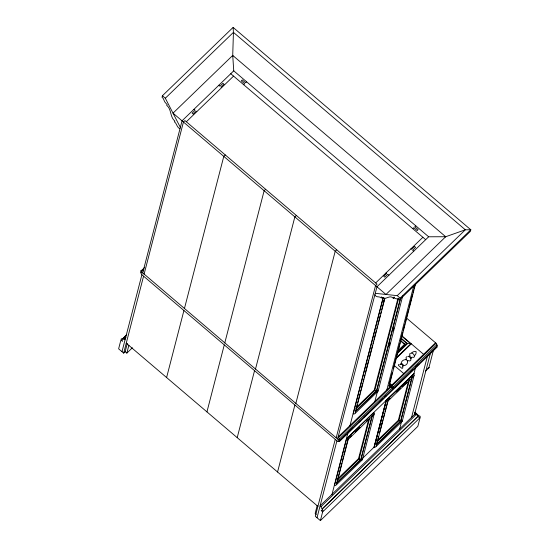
<?xml version="1.0" encoding="UTF-8"?>
<svg xmlns="http://www.w3.org/2000/svg" width="548" height="548" viewBox="0 0 548 548"><rect width="100%" height="100%" fill="white"/><g stroke="black" fill="none" stroke-linecap="round" stroke-linejoin="round"><path stroke-width="0.82" d="M232.701 56.149L233.434 32.366L233.106 27.4L162.42 95.749L162.023 97.284L163.236 98.448L164.763 101.914L167.209 104.771L166.702 105.36C171.805 109.353 169.757 117.073 174.928 121.122L174.38 121.759C177.079 123.711 176.709 127.513 179.984 128.794M404.225 359.885A4.658 4.151 14.5 0 0 401.17 363.756L400.424 364.701M362.406 459.676L374.257 413.87L373.9 412.404L346.562 438.845L334.561 485.247L335.047 485.507A1.329 1.212 70.1 0 0 335.828 485.329L362.331 459.793L362.112 458.991M383.353 297.372L353.241 413.802L354.022 414.062L354.905 413.582L378.024 391.231L377.812 390.429M402.239 421.268L414.089 375.462L413.733 373.996L386.388 400.437L374.394 446.839L374.873 447.1A1.329 1.212 70.1 0 0 375.661 446.921L402.157 421.385L401.944 420.583M396.218 357.892L410.753 343.829L409.575 343.281M414.315 412.802L416.275 414.466L320.991 506.674A2.233 0.891 46 0 0 322.224 508.804L322.135 509.14A1.911 0.76 46 0 1 322.69 511.024L322.464 511.037A1.911 0.76 46 0 1 321.162 510.298L322.642 511.887L320.388 520.6L315.34 516.305L335.225 439.414M392.183 387.6L390.861 387.011L338.65 437.551A1.384 0.548 46 0 0 339.411 438.866L339.356 439.071A1.178 0.473 46 0 1 339.698 440.236L339.561 440.243A1.178 0.473 46 0 1 338.753 439.791L338.664 440.119A1.178 0.473 46 0 1 339.376 440.948L339.459 441.154A1.178 0.473 46 0 1 338.746 441.421L338.698 441.626A1.384 0.548 46 0 0 337.65 441.407L141.72 274.596A1.384 0.548 46 0 0 140.959 273.281L141.007 273.075A1.178 0.473 46 0 1 140.665 271.911L140.809 271.897A1.178 0.473 46 0 1 141.617 272.356L141.658 272.192M406.226 317.826L436.105 343.267L392.341 385.628A1.384 0.548 46 0 0 393.101 386.943L393.053 387.148A1.178 0.473 46 0 1 393.396 388.32L339.801 440.174M436.105 343.267L436.092 343.329A1.384 0.548 46 0 0 436.852 344.644L436.804 344.85A1.178 0.473 46 0 1 437.14 346.014L437.003 346.021M127.3 343.418L125.163 351.686L123.677 353.124L118.628 348.829L120.882 340.116L122.499 341.171A1.911 0.76 46 0 1 121.355 339.822L121.218 339.493A1.911 0.76 46 0 1 122.368 339.061L126.759 334.561M338.712 439.955L141.596 271.931A1.178 0.473 46 0 1 140.891 271.102L140.802 270.897A1.178 0.473 46 0 1 141.514 270.63L144.617 267.479M121.992 351.693L141.877 274.801M142.672 273.055L182.039 120.834L233.743 70.843L232.729 55.423L173.017 113.155L385.977 294.461L445.688 236.729L232.729 55.423M123.677 353.124L143.562 276.233M144.076 274.247L183.436 122.026L184.936 120.587L377.045 284.145L375.551 285.59L336.191 437.804M125.163 351.686L126.848 353.118L128.883 345.24M166.599 377.538L183.909 310.586M184.423 308.599L223.79 156.379L225.283 154.94M206.945 411.89L224.262 344.939M224.776 342.952L264.136 190.731L265.629 189.293M237.209 437.653L254.525 370.708M255.491 369.099L294.858 216.885L296.345 215.439M277.562 472.006L294.879 405.061M295.838 403.458L335.205 251.237L336.698 249.792M317.189 505.557L315.155 513.435L316.271 514.387M317.025 517.737L336.91 440.845M337.589 438.996L376.955 286.782L428.659 236.784L445.688 236.729M331.91 494.769L348.014 432.509M349.734 426.632L383.155 297.413M337.904 478.329L339.13 473.595M339.548 471.972L341.856 463.039M342.281 461.416L343.541 456.546M343.959 454.922L346.268 445.99M346.685 444.366L347.946 439.496M383.347 302.674L383.984 300.194M336.76 481.898L337.047 482.555L348.418 438.592M355.988 409.192L357.241 404.342M357.659 402.725L359.961 393.841M360.379 392.224L361.016 389.744M361.447 388.094L362.728 383.134M363.153 381.483L363.797 379.004M364.221 377.353L364.865 374.873M365.29 373.222L368.708 360.002M369.14 358.344L372.558 345.124M372.983 343.473L373.626 340.993M374.051 339.342L376.401 330.252M376.832 328.601L377.469 326.122M377.901 324.464L380.25 315.381M380.675 313.723L381.319 311.243M381.744 309.593L384.737 298.023M355.933 410.308L360.687 391.923M360.899 391.101L384.785 298.742M356.543 407.198L374.216 390.108L397.855 298.708M355.885 408.849L374.777 390.587L398.629 298.365M337.863 478.651L358.522 458.669L368.729 419.206M374.901 294.735C376.408 298.201 379.182 295.701 381.463 298.064L381.381 296.886C385.313 301.359 389.573 293.906 393.32 298.304L393.245 297.215C395.053 299.359 397.992 298.509 399.732 299.667L400.129 298.133L470.821 229.783L233.106 27.4M355.542 410.808L355.727 411.11L376.435 391.087L400.362 298.557M337.205 480.301L359.077 459.149L369.708 418.035M355.33 412.952L355.364 411.617L376.688 390.991L400.54 298.783M374.805 401.773L377.593 390.998M389.375 345.452L390.012 342.966M393.204 330.629L393.848 328.142M378.106 391.114L402.718 295.961M337.047 482.555L360.735 459.649L372.106 415.679M336.678 483.062L360.995 459.553L372.256 415.994M386.737 390.231L413.699 286.001M389.443 383.504L392.224 372.743M393.3 368.599L393.937 366.112M394.368 364.461L396.081 357.837M396.512 356.179L397.793 351.206M398.225 349.556L399.937 342.925M400.362 341.274L401.006 338.787M401.437 337.13L402.718 332.163M403.15 330.506L404.862 323.882M405.287 322.224L408.719 308.976M409.144 307.318L412.569 294.071M413 292.413L413.644 289.926M414.069 288.269L414.925 284.96M415.425 284.371L389.08 386.23L390.32 385.025L389.388 384.23M374.044 447.195L386.128 400.465M374.099 447.243L386.182 400.513L414.028 373.592L346.357 438.921M389.703 387.415L390.32 385.025M381.161 425.926L381.792 423.494M391.286 387.08L391.799 385.093L435.544 342.788M376.716 443.866L377.531 440.708M377.942 439.133L378.552 436.763M379.593 432.749L382.949 419.761M383.367 418.138L384.628 413.267M385.052 411.644L387.361 402.712M376.777 444.01L388.244 400.184L390.066 398.417M392.663 388.046A1.178 0.473 46 0 0 393.252 388.327L389.813 385.395M398.506 350.569L404.856 344.185L400.944 340.856M377.086 440.832L398.348 420.261L408.555 380.798M377.031 441.894L398.91 420.741L409.541 379.627M376.873 444.147L400.567 421.241L411.938 377.271M376.476 445.99L376.51 444.654L400.821 421.145L412.089 377.586M399.526 429.385L401.698 420.98M413.672 374.681L415.624 367.133M411.493 417.706L427.529 355.7M414.473 414.822L430.516 352.816M433.509 349.884L428.865 367.838L425.57 371.044M322.135 509.14L418.699 415.768L414.884 412.11M418.617 417.672L420.083 417.665L417.829 426.378L320.388 520.6M336.643 484.398L336.78 483.357M143.857 269.404L142.61 270.644A1.384 0.548 46 0 1 141.569 270.424M126.019 337.212L124.143 339.082A2.233 0.891 46 0 1 122.457 338.726M374.113 414.22L374.257 413.87M413.945 375.812L414.089 375.462M401.054 338.643L406.924 343.644L405.28 344.171M180.347 127.383L165.325 98.229L233.434 32.366L465.334 229.797L470.821 229.783L470.424 231.311L399.732 299.667M186.334 121.779L233.564 76.11M243.655 84.7L244.648 83.741L241.284 80.878L242.278 79.912L245.641 82.775L246.634 81.816M141.514 270.63L142.733 269.452M122.368 339.061L126.061 335.492M126.848 353.118L132.376 347.768M412.788 228.694L413.781 227.735L417.144 230.598L418.138 229.639L414.774 226.776L415.768 225.81M375.647 282.953L422.878 237.284M393.32 298.304L394.546 297.112M375.264 293.324L397.225 295.653L465.334 229.797L445.353 236.846M397.416 351.378L404.856 344.185M397.855 352.412L406.924 343.644M397.732 353.165L407.582 343.637L408.781 343.295M396.129 358.488L411.288 343.829M402.54 366.359L403.465 365.708A4.658 4.151 14.5 0 0 407.644 361.666A0.767 0.685 14.5 0 1 408.637 360.707A1.534 1.37 14.5 0 0 410.801 359.063M410.623 358.782L411.123 358.303A1.192 1.062 14.5 0 1 412.767 357.289A1.192 1.062 14.5 0 0 414.254 355.844A4.994 4.453 14.5 0 0 416.021 351.48A4.994 4.453 14.5 0 0 411.589 353.022M389.806 387.018L338.102 437.009L338.664 437.482M339.356 439.071L392.416 387.614M393.053 387.148L436.852 344.644M393.491 388.251L437.242 345.952M348.555 431.94L350.391 430.166M363.879 417.124L365.105 415.939M379.195 402.314L380.422 401.129M384.71 396.978L386.552 395.197M400.033 382.161L403.102 379.202M415.357 367.352L417.809 364.982M431.29 351.939L433.125 350.165M343.596 436.886L345.439 435.112M348.501 432.146L352.789 428.002M358.919 422.076L360.755 420.295M364.434 416.74L368.112 413.185M379.757 401.924L382.819 398.965M385.271 396.594L386.498 395.409M395.081 387.114L398.143 384.148M400.595 381.778L403.047 379.408M411.014 371.702L413.466 369.331M415.911 366.961L419.59 363.406M426.33 356.892L428.173 355.111M431.851 351.556L435.523 348.001M339.418 441.565L436.859 347.343M357.275 429.865L359.707 427.515M389.813 398.512L387.991 400.273L388.135 400.917L413.487 376.408L413.199 376.62M398.93 389.697L400.143 388.518M404.397 384.408L406.226 382.641M349.631 437.414L351.453 435.653M355.097 432.125L359.954 427.426M366.639 420.967L368.462 419.206M396.752 391.957L398.574 390.197M402.218 386.669L406.472 382.559M362.543 458.313L374.839 446.421M322.224 508.804L418.788 415.432C417.014 415.768 416.179 413.932 414.569 414.466L320.107 505.804L321.012 506.571M322.642 511.887L420.083 417.665M427.872 368.797L429.146 367.564L427.947 368.153M393.327 388.409L392.615 388.724M419.617 417.096L420.309 416.322L418.699 415.768M412.891 376.75L412.302 376.764M374.962 390.546L376.435 391.087M399.095 420.7L400.567 421.241M359.269 459.108L360.735 459.649M387.84 401.047L386.388 400.437M348.014 439.455L346.562 438.845M377.695 391.327L376.688 390.991M401.828 421.481L400.821 421.145M361.995 459.888L360.995 459.553M372.469 415.172L373.654 414.815L348.302 439.325L348.288 438.873M233.743 70.843L428.659 236.784M230.763 73.727L425.68 239.668M218.83 85.262L219.954 86.221L222.933 83.337L224.057 84.289L221.07 87.173L221.632 87.653M410.945 248.819L411.5 249.299L414.487 246.415L415.61 247.367L412.623 250.251L413.747 251.21M193.971 109.299L195.095 110.258L192.108 113.141L193.232 114.094L196.211 111.21L196.773 111.682M386.087 272.856L386.648 273.336L383.662 276.219L384.785 277.172L387.765 274.288L388.888 275.247M162.42 95.749L165.325 98.229M397.225 295.653L400.129 298.133M402.116 336.02L423.618 354.323M401.684 336.102L410.753 343.829M401.115 338.13L407.582 343.637M400.211 340.63L404.767 344.514M393.991 365.269L403.725 373.558M389.19 382.874L392.354 385.566M389.758 385.6L392.361 387.82M415.446 413L418.049 415.213M374.216 390.108L374.777 390.587M398.348 420.261L398.91 420.741M142.631 270.589L143.192 271.068M358.522 458.669L359.077 459.149M124.177 338.993L125.081 339.76M126.246 343.185L317.915 506.366M402.513 367.064L402.595 367.146A0.754 0.671 14.5 0 1 402.657 368.105A0.754 0.671 14.5 0 1 401.602 368.112L398.643 365.591A0.754 0.671 14.5 0 1 399.293 364.461M389.176 385.032A1.507 1.343 14.5 0 1 388.799 385.991M407.644 361.666A1.541 0.617 46 0 0 406.671 360.015A1.541 0.617 46 0 0 405.349 359.714A4.658 4.151 14.5 0 0 404.78 359.769M408.568 356.625A1.541 0.617 46 0 1 409.801 357.262A1.541 0.617 46 0 1 410.63 358.577M411.123 358.303A1.541 0.617 46 0 0 410.151 356.645A1.541 0.617 46 0 0 408.829 356.351A1.192 1.062 14.5 0 0 409.836 354.796A1.192 1.062 14.5 0 1 410.603 353.255M411.438 353.172A1.973 0.788 46 0 1 413.206 353.905A1.973 0.788 46 0 1 414.254 355.844M400.67 364.235A1.541 0.617 46 0 1 401.992 364.536A1.541 0.617 46 0 1 402.965 366.187M401.17 363.756A1.541 0.617 46 0 1 402.492 364.05A1.541 0.617 46 0 1 403.465 365.708M406.02 359.796A0.767 0.685 14.5 0 0 406.342 358.755A1.534 1.37 14.5 0 1 407.315 356.604M436.4 347.316A1.178 0.473 46 0 0 436.907 346.932L436.818 346.733A1.178 0.473 46 0 0 436.516 346.295"/></g></svg>
